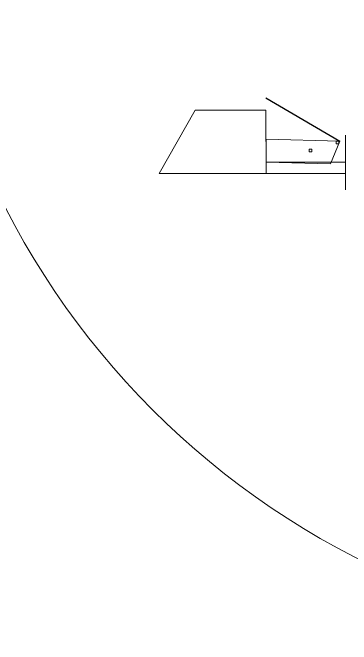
# Model space of a CAD drawing. Header units: inches. Extents: x 6873 to 34015, y -4010 to 8204.
# Drawn here: x 11323 to 13137, y -4010 to -624 of the extents above; entities that cross this region are included whole.
import ezdxf

# ---------------------------------------------------------------- set-up
doc = ezdxf.new("R2010")
doc.units = ezdxf.units.IN
doc.header["$LTSCALE"] = 5
doc.header["$MEASUREMENT"] = 0
doc.layers.add('A-WALL', color=7, linetype='Continuous', lineweight=9)
doc.layers.add('ele1', color=21, linetype='Continuous', lineweight=20)
doc.layers.add('WALL', color=7, linetype='Continuous')

msp = doc.modelspace()

# ---------------------------------------------------------------- linework, layer by layer
at = {"layer": 'A-WALL', "ltscale": 5}
for p, q in [((13106.33, -1280.08), (13106.33, -1573.43)), ((12680.78, -1425.62), (13106.33, -1425.62)), ((12681.54, -1485.57), (13106.33, -1485.57))]:
    msp.add_line(p, q, dxfattribs=at)
for points in [[(13076.03, -1312.9), (12680.2, -1302.57), (12680.78, -1425.62), (13024.87, -1434.6)], [(13056.15, -1312.9), (13070.15, -1312.9), (13070.15, -1326.9), (13056.15, -1326.9)], [(12912.21, -1355.68), (12926.21, -1355.68), (12926.21, -1369.68), (12912.21, -1369.68)]]:
    msp.add_lwpolyline(points, close=True, dxfattribs=at)
msp.add_circle((15105.47, 278.39), 4288.21, dxfattribs=at)
at = {"layer": 'ele1'}
msp.add_lwpolyline([(12679.46, -1147.57), (12300.46, -1147.57), (12108.54, -1485.57), (12681.54, -1485.57)], close=True, dxfattribs=at)
at = {"layer": 'WALL', "ltscale": 5}
msp.add_line((12679.14, -1081.58), (13076.03, -1312.9), dxfattribs=at)

doc.saveas('drawing.dxf')
